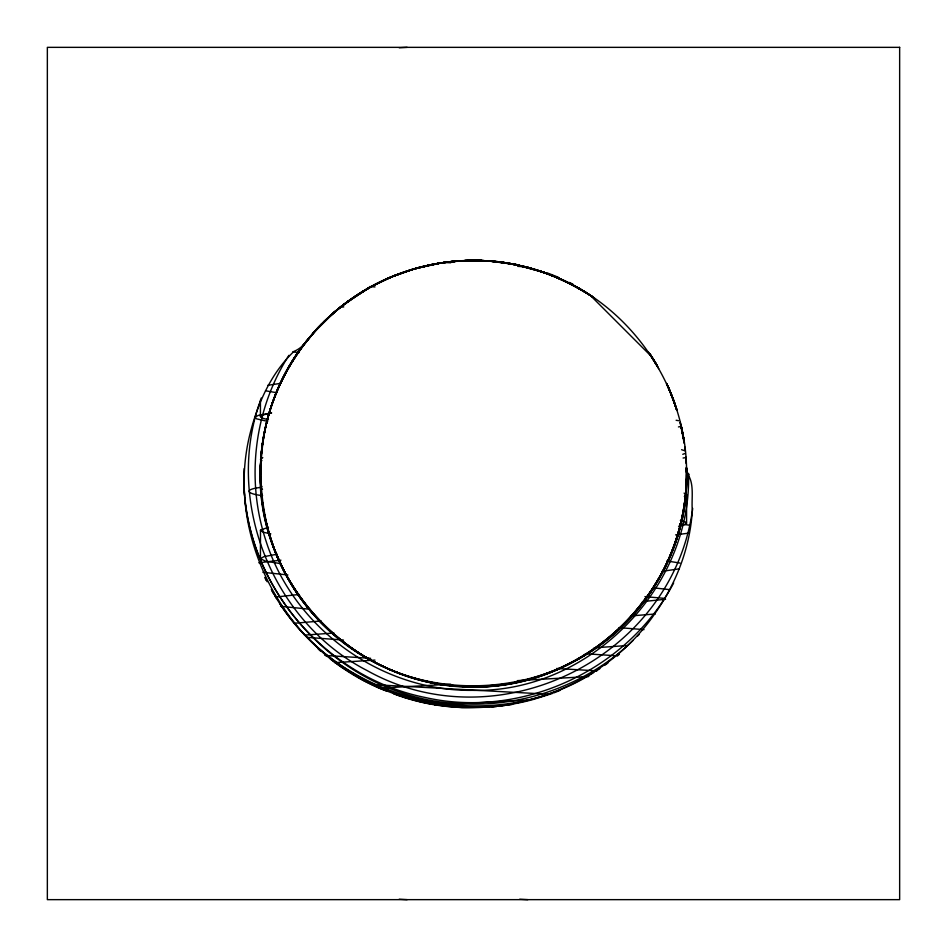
<?xml version="1.0" encoding="UTF-8"?>
<svg xmlns="http://www.w3.org/2000/svg" width="947" height="947" viewBox="0 0 947 947"><rect width="100%" height="100%" fill="white"/><g stroke="black" fill="none" stroke-linecap="round" stroke-linejoin="round"><path stroke-width="1.42" d="M260.425 474.613L260.425 472.506M461.13 686.22C579.327 696.803 689.854 590.798 686.575 473.713M267.599 528.319C249.558 462.325 266.083 388.175 310.604 336.197M470.742 686.551C353.847 688.161 251.523 579.067 260.709 462.479M686.563 470.955L686.291 484.521M688.54 473.287C692.032 589.01 588.075 693.216 472.375 690.351C380.824 691.381 293.629 628.192 265.989 540.915C245.664 479.667 253.985 409.684 288.918 355.326M244.184 468.576C238.313 587.329 338.635 697.312 457.164 703.503C521.229 708.439 587.033 685.19 633.152 640.338M273.21 546.194C248.564 479.916 260.224 401.907 303.04 345.667M686.468 467.072C687.64 503.982 678.904 541.116 661.551 573.704M260.425 472.364C260.591 425.049 277.128 378.031 306.615 341.027M260.484 468.41C261.502 422.528 277.897 377.178 306.437 341.24M473.642 686.575C418.112 686.8 362.961 664.155 323.625 624.949C246.125 551.166 239.319 418.101 309.74 337.179M513.605 682.763C613.194 665.516 690.896 569.668 686.516 468.41C692.316 586.868 586.134 692.186 468.126 686.504C380.303 685.403 297.441 624.085 271.114 540.157M686.504 478.874C685.628 514.943 675.353 550.704 657.017 581.766M260.425 473.5C259.336 384.139 320.808 298.767 405.813 271.458M260.875 459.721L261.064 456.975M685.936 490.025L686.125 487.279M261.561 451.482C267.232 394.911 296.754 341.287 341.512 306.224M685.439 495.518C675.069 625.02 535.978 718.217 412.182 677.567M692.707 508.432C672.808 657.881 497.743 743.667 367.081 670.547C273.15 622.404 225.137 503.058 259.442 403.244M281.366 563.749L265.847 561.251L260.425 558.766L260.496 530.071L268.475 527.23M684.101 493.115L686.575 494.772L686.575 523.182L684.882 524.614L678.549 526.295M260.425 558.694L263.893 556.658L277.222 554.184M259.857 401.93L261.23 398.024M268.451 419.758L262.118 418.077L260.425 416.644L262.674 415.011L271.481 412.999M661.953 572.935C628.713 637.118 560.896 681.402 488.759 686.03M661.491 573.811L649.488 593.627L630.371 617.693M673.648 582.961C627.885 670.275 521.406 719.294 425.298 697.513C330.598 678.691 254.127 594.254 244.776 498.158M656.839 582.074C584.323 709.741 394.887 721.922 306.224 605.488M686.575 494.831L684.302 496.488M386.932 691.227C286.882 653.454 223.883 537.908 250.067 433.596C257.679 403.315 271.138 373.225 293.984 351.361C306.627 346.294 311.326 332.693 321.779 323.886M640.776 605.488C670.014 568.567 686.409 521.75 686.575 474.636L688.954 474.625M303.833 344.637L313.421 332.87M301.466 347.786C313.374 331.651 327.449 317.15 343.288 304.839M307.858 339.476L318.168 327.65M335.451 311.196L313.137 333.202L324.833 320.891M313.161 333.226C353.787 286.373 415.638 259.028 477.631 260.461M316.262 329.698L319.175 326.585M630.288 617.787C591.757 659.799 535.872 685.237 478.874 686.504M320.642 325.058L322.134 323.531M320.891 324.833C353.03 291.735 396.177 269.623 441.799 262.793L438.035 263.396M637.213 636.372L639.237 634.383M326.715 319.08L343.595 304.614M323.649 322.027L335.25 311.362L359.671 293.404M323.921 321.85C358.771 287.45 405.612 265.799 454.359 261.289L456.087 261.135M617.219 656.129L619.397 654.282M341.311 306.378L347.762 301.489M344.341 304.058L369.46 287.545L390.578 277.222M345.691 303.052L369.756 287.379L390.91 277.08M604.6 665.41L608.057 662.9M347.549 301.631L366.098 289.498M355.042 296.411L372.822 285.769L367.211 288.823M596.29 670.926L599.889 668.618M360.771 292.694L366.382 289.332M593.864 672.429C488.865 739.571 334.836 701.987 273.363 593.011M367.495 288.657L388.507 278.11M261.94 486.32L260.449 487.823L262.52 489.256M262.793 457.638L260.425 459.331L261.94 460.68M395.361 275.269L374.053 285.059L388.128 278.276L408.891 270.475M389.714 277.613L410.56 269.931L433.395 264.237M392.224 276.548L415.046 268.605M391.786 276.737L412.726 269.279M553.829 692.896L560.47 690.221M685.143 453.471L682.763 454.3M392.993 276.216L412.478 269.35M392.058 276.607L415.532 268.463M396.58 274.819L417.674 267.871L435.525 263.834M537.482 698.223L552.492 693.429M410.134 270.061L433.016 264.308M413.638 269.031L418.894 267.539L413.957 268.936M416.42 268.226L419.166 267.468M413.898 268.96L442.64 262.674M420.539 267.125L423.297 266.427M420.219 267.208L441.633 262.852M416.893 268.131L436.082 263.74M420.148 267.208L441.527 262.852M536.12 698.649C441.776 726.183 333.297 685.877 279.696 603.428M678.454 426.943L680.455 426.529M429.476 265.018L435.703 263.811M267.752 385.322L281.366 383.251M679.153 568.851L661.953 571.349M261.68 487.267C241.426 489.575 248.445 494.239 262.591 495.612M436.946 263.597L441.941 262.769M683.095 458.028L685.758 457.602M271.564 412.88L258.235 415.437L255.074 417.142L256.578 418.846L267.705 421.415M687.948 533.244L675.602 534.877M258.803 562.755L280.963 560.174M276.122 597.012L299.228 594.444M445.587 262.26L443.066 262.615L458.241 260.97L455.696 261.171M500.667 706.06L504.94 705.479M507.793 705.089L512.067 704.509M441.124 262.899L459.307 260.934M505.876 684.101L482.473 686.386M443.113 262.627L460.242 260.887L444.096 262.497L450.713 262.793M665.599 599.262L642.397 601.629M447.422 262.023L450.879 261.632M445.694 262.248L454.489 261.23M448.215 261.928L454.513 261.277M450.63 261.656L453.163 261.396M294.28 623.268L321.151 620.972M452.619 261.455L481.763 260.591L480.389 260.532M458.099 260.981L444.06 262.485L460.076 260.863M655.324 613.987L630.548 615.929M627.222 645.534L594.1 647.843M304.484 635.117L334.007 633.022M457.827 261.005L459.567 260.887M334.8 662.663L374.929 660.083M341.24 307.088L343.737 306.923M588.75 676.537L517.393 680.644M489.22 707.078L461.923 707.527L446.179 706.213M492.085 706.9L496.394 706.64M379.049 688.185L450.725 684.208M399.255 47.788L407.139 47.35M434.815 705.065L530.367 699.951M481.561 260.579L464.646 260.638L483.68 260.674M464.101 260.65C508.693 258.661 553.687 271.15 590.94 295.713M464.586 260.626L492.606 261.289L512.197 263.964M483.68 686.326L473.5 686.575M464.208 260.662L473.5 260.425L471.76 260.437M470.008 260.449L464.788 260.603L484.012 260.484M470.955 260.437L473.5 260.425M472.944 260.425L473.926 260.425M474.352 260.425L482.497 260.614M475.974 260.437L482.899 260.65M472.364 686.575C412.111 686.516 352.615 659.325 313.137 613.81M478.448 260.484L484.521 260.709M517.808 266.379L527.976 266.924M519.714 899.212L527.81 899.65M556.576 668.475L596.835 670.867M549.603 694.281L372.064 684.551M399.208 899.2L407.115 899.65M369.46 286.586L374.988 286.929M370.644 658.319L325.164 655.442M487.717 260.934L513.617 264.237L542.655 271.978L523.833 266.45L508.243 263.278M486.924 260.863L502.94 262.473M585.341 653.726L615.491 655.726M488.652 260.97L487.279 260.875L500.134 262.094M343.453 640.054L307.858 637.414M619.113 627.636L644.019 629.625M488.332 260.946L504.739 262.721M458.668 686.054C354.166 680.834 263.55 588.572 260.674 483.834M644.907 596.657L665.374 598.421M488.759 260.97L493.825 261.396M309.74 609.229L280.49 606.317M489.599 261.029L504.266 262.674M491.386 260.899L497.27 261.431M287.9 574.959L262.887 572.284M299.228 352.556L292.694 351.929M492.771 261.301C512.185 263.077 531.35 267.504 549.568 274.464M654.152 587.898L668.724 589.555M493.269 261.348L516.541 264.817L545.436 272.961M679.733 523.821L689.736 525.242M666.735 560.944L680.017 563.051M500.205 261.763L504.597 262.343M498.88 261.94L503.922 262.603M276.855 392.745L265.527 390.78M505.177 262.804L522.969 266.249M503.307 262.52L518.743 265.29M427.713 703.372L444.747 706.083M505.591 262.852L513.534 264.225M505.686 262.875L530.131 268.084M676.122 420.279L678.526 420.693M507.533 262.733L510.445 263.242M513.357 263.763L516.269 264.272M270.83 533.895L263.373 532.238L260.425 530.356M513.961 264.296C541.767 269.706 568.496 280.667 592.017 296.458L575.255 286.29L552.527 275.624L563.264 280.253L586.229 292.694L565.631 281.366L543.898 272.393L560.861 279.164L574.936 286.112L553.652 276.074L531.421 268.451M419.296 701.549L426.316 703.076M516.174 264.746L527.633 267.421M512.126 263.953L532.013 268.617L551.781 275.328L571.183 284.136M522.566 266.154L541.4 271.54L556.09 277.08L544.146 272.476M680.36 520.448L685.569 522.093L686.575 523.182M417.899 701.182L402.676 696.933M681.58 449.707L685.32 450.938M527.479 267.374L531.965 268.605M535.031 269.504L537.067 270.132M536.132 269.836L542.086 271.765M393.55 693.749C485.929 729.19 599.368 695.098 655.277 613.052C676.454 582.961 690.126 547.248 692.328 510.386C691.156 498.891 695.027 482.283 686.575 472.92C687.167 387.583 631.318 305.81 551.639 275.269M401.315 696.471L379.818 688.315M543.59 272.286L548.798 274.168M547.768 273.127L553.9 275.459M546.679 273.387L554.007 276.216M555.108 275.968L558.73 277.495M397.515 672.571C353.622 655.833 315.6 624.251 291.321 584.015M559.689 278.631L577.232 287.379L592.798 296.991L585.128 292.007M378.504 687.759L362.997 680.183L340.873 666.735M569.455 282.443L572.959 284.23M576.072 286.763L591.733 296.245M578.368 288.018L581.766 289.983M339.701 665.907L330.42 659.1M589.685 294.884L594.396 298.305M324.785 654.637L326.999 656.472M318.216 649.038L320.358 650.956M590.099 295.156L651.844 356.901M323.625 624.949C293.913 595.462 273.186 557.191 264.746 516.198M322.027 623.351C284.195 585.175 261.644 532.344 260.484 478.59M308.083 607.796L295.156 590.099L284.23 571.361L275.388 551.935M301.489 599.238L288.657 579.505M648.565 352.26L657.692 366.667M650.542 354.995L657.502 366.063M650.589 355.042L654.152 360.511M653.596 359.671L650.033 354.19L655.679 362.985M275.068 596.208L276.607 598.611M654.318 360.771L656.993 365.258M655.833 363.494L649.701 353.929L658.71 368.643M272.156 591.283L273.612 593.745M265.752 579.256L267.137 581.754M271.28 589.259L272.665 591.757M284.893 572.627C270.297 544.845 261.94 513.83 260.614 482.473M264.71 577.421L265.977 579.99M283.851 570.627L274.31 549.142L269.279 534.274M666.51 383.878L671.257 394.189L676.714 409.956M668.89 388.495L666.712 383.748L669.92 390.91M669.778 390.566L666.593 383.417L671.269 394.201M667.682 385.784L673.933 401.279M669.387 389.714L671.873 395.739M667.813 386.068L673.708 400.569M670.263 391.786L672.69 397.847M676.738 409.672L668.724 388.128L675.696 406.417M670.405 392.141L673.791 400.806M671.885 395.751L674.607 403.091M673.139 399.089L674.903 403.99L674.051 401.528M675.471 405.825L676.738 409.601M675.424 405.588L676.655 409.305M675.46 406.003L676.774 410.075M674.465 402.688L676.584 409.506M268.475 531.527L269.753 535.86M680.218 422.457L683.261 436.082M680.112 422.386L684.219 443.48M681.071 426.043L683.166 435.525M681.189 426.209L684.208 441.799L681.047 425.31M266.202 522.803L264.308 513.984M681 425.298L684.326 442.64M681.153 425.724L684.101 441.113M681.84 428.908L684.136 441.515L683.758 438.982M683.485 437.407L684.136 441.385M683.604 438.035L684.006 440.544M684.811 447.671L685.214 450.464M685.19 449.683L684.859 447.055L685.214 449.943M244.515 495.352L243.829 486.912M685.912 457.59L686.113 460.242L685.9 457.283M685.971 457.389L686.137 460.076M685.829 457.673L686.125 463.557M686.35 467.96L686.575 472.375M686.433 467.593L686.575 473.5M260.425 401.055L260.425 416.644M899.65 47.35L47.35 47.35L47.35 899.65L899.65 899.65L899.65 47.35"/></g></svg>
